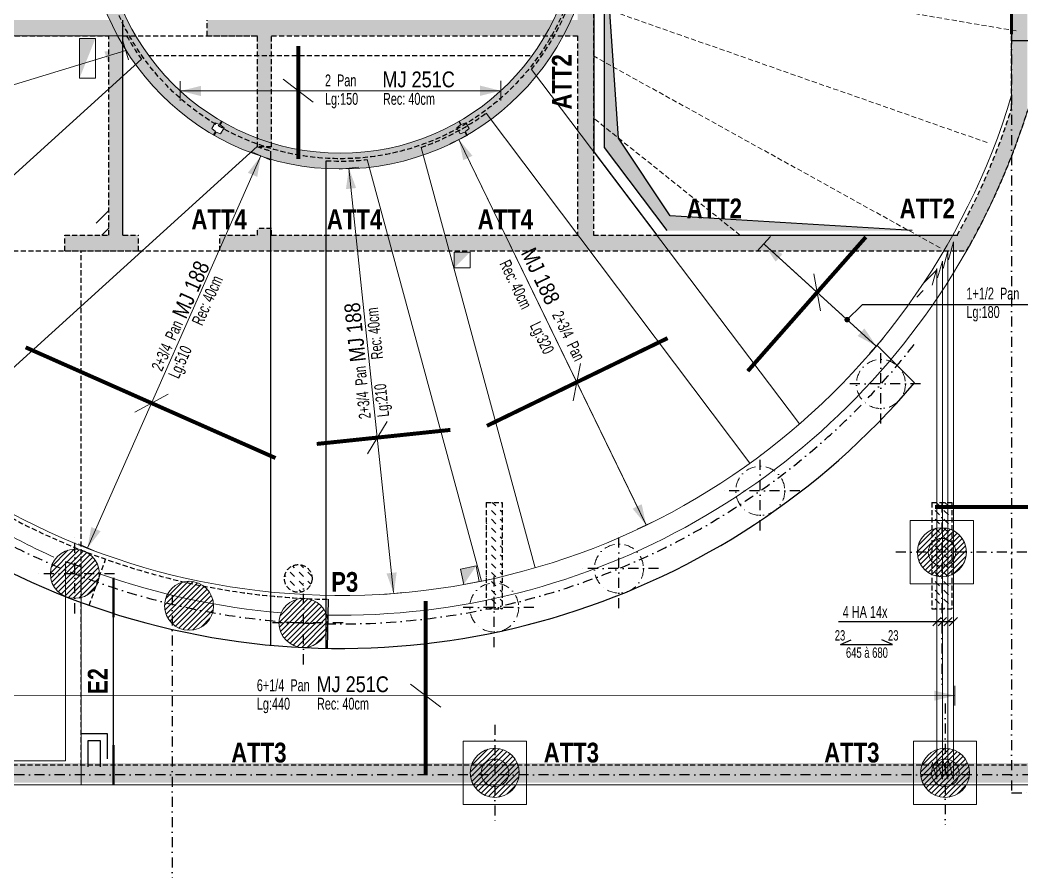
# Model space of a CAD drawing. Header units: millimetres. Extents: x 11968 to 17218, y -49066 to -44866.
# Drawn here: x 12929 to 14196, y -48194 to -47116 of the extents above; entities that cross this region are included whole.
import ezdxf
from ezdxf.enums import TextEntityAlignment as Align

# ---------------------------------------------------------------- set-up
doc = ezdxf.new("R2010")
doc.units = ezdxf.units.MM
doc.linetypes.add('CACHEX2', pattern=[19.049999999999997, 12.7, -6.35])
doc.linetypes.add('TIRETPTX2', pattern=[50.8, 25.4, -12.7, 0, -12.7])
for name, color, linetype in [('01_ARMA_INF', 50, 'Continuous'), ('01_linteaux', 2, 'Continuous'), ('01_murs_sup', 2, 'CACHEX2'), ('01_poch_murs', 253, 'Continuous'), ('01_texte', 230, 'Continuous')]:
    doc.layers.add(name, color=color, linetype=linetype)
for name, color, linetype, lineweight in [('01_murs_coup', 5, 'Continuous', 60), ('01_PIEUX', 5, 'Continuous', 60), ('01_poutres', 2, 'Continuous', 18), ('01_résv', 32, 'Continuous', 9)]:
    doc.layers.add(name, color=color, linetype=linetype, lineweight=lineweight)
doc.styles.add('impact', font='impact.ttf')
doc.styles.add('PATIO', font='ARIALN.TTF')
doc.styles.add('Titre', font='ariblk.ttf')
pattern_1 = [(135, (12823.49627994029, -36482.91934274104), (-11.22532015133644, 8.881784197001252e-16), [7.9375, -7.9375])]

msp = doc.modelspace()

# ---------------------------------------------------------------- hatches: boundary and pattern name
at = {"layer": '01_murs_sup', "ltscale": 0.5}
h = msp.add_hatch(dxfattribs=at)
h.set_pattern_fill('DASH', color=256, scale=2.5, angle=135)
h.set_pattern_definition(pattern_1)
edge = h.paths.add_edge_path()
edge.add_line((13334.20475336121, -46664.53463585522), (13334.20475336121, -46684.53463585522))
edge.add_arc((13334.20475336121, -46984.53463585522), 300, 0, 90, ccw=False)
edge.add_line((13634.20475336121, -46984.53463585522), (13654.2023355004, -46984.53463585522))
edge.add_line((13654.2023355004, -46984.53463585522), (13654.2023355004, -46983.29068044215))
edge.add_arc((13334.20475336121, -46984.53463585522), 319.9999999999985, 0.2227299205667671, 90)
h.paths.add_polyline_path([(13334.20475336121, -46664.53463585519), (13034.20487590165, -46664.53463585519), (13034.20487590165, -46597.84305237795), (13014.20487590165, -46597.84305237795), (13014.20487590165, -46664.53463585519), (12887.37441237475, -46664.53463585519), (12887.37441237475, -46684.53463585519), (13334.20475336121, -46684.53463585519)])
h.paths.add_polyline_path([(12754.17441230732, -46664.53463585519), (12473.05034773543, -46664.53463585519), (12376.9930905062, -46984.53463585522), (12393.69840378271, -46984.53463585522), (12483.7520824351, -46684.53463585519), (12754.17441230732, -46684.53463585519)])
h.paths.add_polyline_path([(13334.20475336121, -47116.1737771608), (13165.78011972977, -47116.1737771608), (13165.78011972977, -47136.1737771608), (13229.17441230732, -47136.1737771608), (13229.17441230732, -47276.57377346772), (13247.17441230732, -47276.57377346772), (13247.17441230732, -47136.1737771608), (13334.20475336121, -47136.1737771608)])
edge = h.paths.add_edge_path()
edge.add_line((13654.2023355004, -46984.53463585522), (13634.2023355004, -46984.53463585522))
edge.add_line((13634.2023355004, -46984.53463585522), (13634.2023355004, -47116.1737771608))
edge.add_line((13634.2023355004, -47116.1737771608), (13334.20475336121, -47116.1737771608))
edge.add_line((13334.20475336121, -47116.1737771608), (13334.20475336121, -47136.1737771608))
edge.add_line((13334.20475336121, -47136.1737771608), (13634.2023355004, -47136.1737771608))
edge.add_line((13634.2023355004, -47136.1737771608), (13634.2023355004, -47388.17377232661))
edge.add_line((13634.2023355004, -47388.17377232661), (13334.20475336121, -47388.17377232661))
edge.add_line((13334.20475336121, -47388.17377232661), (13334.20475336121, -47408.17377232661))
edge.add_line((13334.20475336121, -47408.17377232661), (14126.113193749, -47408.17377232661))
edge.add_arc((13334.20475336123, -46957.83831731274), 910.9999999999645, 330.3743608295093, 342.5367564651805)
edge.add_line((14203.21645696562, -47231.22386740369), (14203.21645696562, -46984.53463585522))
edge.add_line((14203.21645696562, -46984.53463585522), (14183.21645696562, -46984.53463585522))
edge.add_line((14183.21645696562, -46984.53463585522), (14183.21645696562, -47228.13468640176))
edge.add_arc((13334.2047533611, -46957.83831731268), 891.0000000001079, 331.11976773623934, 342.34029917019205, ccw=False)
edge.add_line((14114.39216428116, -47388.17377232661), (13654.2023355004, -47388.17377232661))
edge.add_line((13654.2023355004, -47388.17377232661), (13654.2023355004, -46984.53463585522))
h.paths.add_polyline_path([(13334.20475336121, -47388.17377232661), (13247.17441230732, -47388.17377232661), (13247.17441230732, -47379.77377360259), (13229.17441230732, -47379.77377360259), (13229.17441230732, -47388.17377232661), (13181.85427569973, -47388.17377232661), (13181.85427569973, -47408.17377232661), (13334.20475336121, -47408.17377232661)])
h.paths.add_polyline_path([(12250.16481005783, -47408.27544287835), (12882.34598431377, -47408.17377232661), (12882.34598431377, -47388.1737723266), (12272.53444015829, -47388.17377232661), (12348.17952877518, -47136.1737771608), (13041.17441242059, -47136.1737771608), (13041.17441242059, -47388.17377232661), (12985.54598444863, -47388.17377232661), (12985.54598444863, -47408.17377232661), (13078.65427556486, -47408.17377232661), (13078.65427556486, -47388.17377232661), (13059.17441242059, -47388.17377232661), (13059.17441242059, -47116.1737771608), (12354.183107352, -47116.1737771608), (12393.69840378271, -46984.53463585522), (12376.9930905062, -46984.53463585522)])
h = msp.add_hatch(dxfattribs=at)
h.set_pattern_fill('DASH', color=256, scale=2.5, angle=135)
h.set_pattern_definition(pattern_1)
h.paths.add_polyline_path([(13538.69670579952, -47726.29128235606), (13518.69670579952, -47726.29128235606), (13518.69670579952, -47860.83708097167), (13538.69670579952, -47860.83708097167)])
h.paths.add_polyline_path([(14107.21899867873, -47726.29128235606), (14082.21899867873, -47726.29128235606), (14082.21899867873, -47860.83708097167), (14107.21899867873, -47860.83708097167)])
h = msp.add_hatch(dxfattribs=at)
h.set_pattern_fill('DASH', color=256, scale=2.5, angle=135)
h.set_pattern_definition([(135, (-9477.412045987341, -36504.9155691683), (-11.22532015133644, 8.881784197001252e-16), [7.9375, -7.9375])])
h.paths.add_polyline_path([(13291.02935195341, -47808.09918019835, 0.6101115208061579), (13263.3542756323, -47822.33708109206, 0.576332586662007), (13289.55794420525, -47837.51918086028)])
h.paths.add_polyline_path([(13291.02935195341, -47808.09918019835), (13289.55794420525, -47837.51918086028, 0.2687677822071408), (13298.3542756323, -47822.33708109206, 0.2421499841195044)])
h = msp.add_hatch(dxfattribs=at)
h.set_pattern_fill('DASH', color=256, scale=2.5, angle=135)
h.set_pattern_definition([(135, (12823.49627994029, -36480.41934274104), (-11.22532015133644, 8.881784197001252e-16), [7.9375, -7.9375])])
h.paths.add_polyline_path([(13334.20475336121, -48055.65946686331), (12681.26749457409, -48055.65946686332), (12681.26749457409, -48080.65946686332), (13334.20475336121, -48080.65946686332)])
h.paths.add_polyline_path([(14384.29564621461, -48055.6594668633), (13334.20475336121, -48055.65946686331), (13334.20475336121, -48080.65946686332), (14384.29564621461, -48080.65946686332)])
at = {"layer": '01_poch_murs', "ltscale": 0.5}
h = msp.add_hatch(dxfattribs=at)
h.set_pattern_fill('DOTS', color=256, scale=2)
h.set_pattern_definition([(0, (-1282.298103983561, -29823.22336142443), (1.5875, 3.175), [0, -3.175])])
edge = h.paths.add_edge_path()
edge.add_line((13617.48018141381, -47133.38030042632), (13599.77546716053, -47124.07744639063))
edge.add_arc((13334.20475336121, -46984.53463585522), 300.0000000000003, 276.5946333355052, 332.2805421464702, ccw=False)
edge.add_line((13368.65798479216, -47282.54969393781), (13352.69409570264, -47304.0000396469))
edge.add_arc((13334.20475336121, -46984.53463585522), 319.9999999999986, 273.312348763329, 332.2805421464704)
edge = h.paths.add_edge_path()
edge.add_line((13645.15394499454, -47060.1031492889), (13645.15394499454, -46984.53463585522))
edge.add_line((13645.15394499454, -46984.53463585522), (13634.20475336121, -46984.53463585522))
edge.add_arc((13334.20475336121, -46984.53463585522), 300, -27.677448900933086, 6.821210263296962e-13, ccw=False)
edge.add_line((13599.87770779589, -47123.88269390391), (13617.32366655975, -47133.29806047479))
edge.add_arc((13343.83549993569, -46987.42369074868), 309.9598506684039, 331.9252273199261, 346.4390136200825)
edge = h.paths.add_edge_path()
edge.add_line((13654.20475336121, -46984.53463585522), (13645.15394499454, -46984.53463585522))
edge.add_line((13645.15394499454, -46984.53463585522), (13645.15394499454, -47060.1031492889))
edge.add_arc((13334.20475336121, -46984.53463585521), 319.9999999999998, 346.3404843669841, 359.9999999999991)
edge = h.paths.add_edge_path()
edge.add_line((13645.15394499454, -46908.96612242154), (13645.15394499454, -46984.53463585522))
edge.add_line((13645.15394499454, -46984.53463585522), (13654.20475336121, -46984.53463585522))
edge.add_arc((13334.2047533612, -46984.53463585522), 320.0000000000036, 9.770663981455814e-13, 13.65951563301578)
edge = h.paths.add_edge_path()
edge.add_arc((13334.20475336121, -46984.53463585521), 300.000000000009, 270, 276.59463333550497, ccw=False)
edge.add_line((13334.20475336121, -47284.53463585522), (13334.20475336121, -47304.53463585522))
edge.add_arc((13334.20475336121, -46984.53463585525), 319.9999999999745, 269.9999999999987, 273.3123487633279)
edge.add_line((13352.69409570264, -47304.0000396469), (13368.65798479216, -47282.5496939378))
edge = h.paths.add_edge_path()
edge.add_line((13182.2627660631, -46720.36339405183), (13184.63797439661, -46724.47737556403))
edge.add_arc((13334.20475336121, -46984.53463585522), 300.0000000000018, 90.00000000000102, 119.90450698992771, ccw=False)
edge.add_line((13334.20475336121, -46684.53463585522), (13334.20475336121, -46664.53463585522))
edge.add_arc((13334.20475336121, -46984.53463585523), 320.0000000000146, 90.0000000000016, 119.9104753080759)
edge.add_line((13174.63796137575, -46707.15684493555), (13177.01296137573, -46711.27046560348))
edge.add_line((13177.01296137573, -46711.27046560348), (13182.70911379844, -46709.13649100726))
edge.add_line((13182.70911379843, -46709.13649100726), (13186.95891848581, -46716.49736864804))
edge.add_line((13186.95891848581, -46716.49736864805), (13182.2627660631, -46720.36339405184))
edge = h.paths.add_edge_path()
edge.add_line((13487.04514031865, -46720.86339405183), (13484.66181440205, -46724.99143563039))
edge.add_arc((13334.20475336121, -46984.53463585522), 300, 0, 59.899152323313615, ccw=False)
edge.add_line((13634.20475336121, -46984.53463585522), (13645.15394499454, -46984.53463585522))
edge.add_line((13645.15394499454, -46984.53463585522), (13645.15394499454, -46908.96612242154))
edge.add_arc((13334.2047533612, -46984.53463585522), 320.0000000000056, 13.65951563301467, 59.90545530901623)
edge.add_line((13494.66182892412, -46707.67090240175), (13492.29494500603, -46711.77046560348))
edge.add_line((13492.29494500603, -46711.77046560346), (13496.99109742875, -46715.63649100726))
edge.add_line((13496.99109742875, -46715.63649100726), (13492.74129274137, -46722.99736864804))
edge.add_line((13492.74129274137, -46722.99736864805), (13487.04514031865, -46720.86339405183))
edge = h.paths.add_edge_path()
edge.add_line((13483.79583572655, -46724.49135469463), (13486.17911491488, -46720.36339405183))
edge.add_line((13486.17911491488, -46720.36339405183), (13481.48296249217, -46716.49736864805))
edge.add_line((13481.48296249217, -46716.49736864805), (13485.73276717954, -46709.13649100727))
edge.add_line((13485.73276717954, -46709.13649100727), (13491.42891960225, -46711.27046560348))
edge.add_line((13491.42891960225, -46711.27046560348), (13493.79584732809, -46707.17082652448))
edge.add_arc((13334.2047533612, -46984.53463585522), 320.0000000000056, 60.08450469353757, 89.99999999999868)
edge.add_line((13334.20475336121, -46664.53463585522), (13334.20475336121, -46684.53463585522))
edge.add_arc((13334.20475336121, -46984.53463585522), 300, 60.09013834427719, 90, ccw=False)
edge = h.paths.add_edge_path()
edge.add_line((13181.39674065932, -47248.20587765846), (13183.77194899276, -47244.09189614638))
edge.add_arc((13334.20475336121, -46984.53463585522), 299.9999999999964, 207.6774489009329, 239.9045069899285, ccw=False)
edge.add_line((13068.53179892652, -47123.88269390391), (13046.13858263292, -47123.88269390391))
edge.add_arc((13334.20475336121, -46984.53463585522), 319.9999999999995, 205.8147386665101, 239.9104753080765)
edge.add_line((13173.7719359719, -47261.41242677484), (13176.14693597194, -47257.29880610681))
edge.add_line((13176.14693597194, -47257.29880610682), (13171.45078354923, -47253.43278070302))
edge.add_line((13171.45078354923, -47253.43278070302), (13175.70058823661, -47246.07190306224))
edge.add_line((13175.70058823661, -47246.07190306224), (13181.39674065932, -47248.20587765846))
edge = h.paths.add_edge_path()
edge.add_line((13184.63797439654, -47244.59189614636), (13182.2627660631, -47248.70587765845))
edge.add_line((13182.2627660631, -47248.70587765845), (13186.95891848581, -47252.57190306223))
edge.add_line((13186.95891848581, -47252.57190306223), (13182.70911379843, -47259.93278070301))
edge.add_line((13182.70911379843, -47259.93278070302), (13177.01296137572, -47257.79880610681))
edge.add_line((13177.01296137572, -47257.7988061068), (13174.63796137569, -47261.91242677483))
edge.add_arc((13334.20475336121, -46984.53463585522), 319.9999999999995, 240.0895246919099, 269.9999999999996)
edge.add_line((13334.20475336121, -47304.53463585522), (13334.20475336121, -47284.53463585522))
edge.add_arc((13334.20475336121, -46984.53463585522), 299.9999999999964, 240.09549301005768, 270, ccw=False)
edge = h.paths.add_edge_path()
edge.add_line((13029.45343343253, -46984.02671628314), (13034.20517002816, -46984.03463585513))
edge.add_arc((13334.20475336121, -46984.53463585522), 300, 120.0954930100568, 179.9045069899198, ccw=False)
edge.add_line((13183.77194899283, -46724.97737556403), (13181.39674065932, -46720.86339405183))
edge.add_line((13181.39674065932, -46720.86339405183), (13175.70058823661, -46722.99736864805))
edge.add_line((13175.70058823661, -46722.99736864805), (13171.45078354923, -46715.63649100726))
edge.add_line((13171.45078354923, -46715.63649100726), (13176.14693597194, -46711.77046560348))
edge.add_line((13176.14693597194, -46711.77046560348), (13173.77193597197, -46707.65684493555))
edge.add_arc((13334.20475336123, -46984.53463585523), 320.0000000000282, 120.0895246919103, 164.9668322005927)
edge.add_line((13025.15648539579, -46901.53362340611), (13025.15648539579, -46978.03463585515))
edge.add_line((13025.15648539579, -46978.03463585515), (13028.45475336119, -46978.03463585515))
edge.add_line((13028.45475336119, -46978.03463585515), (13029.45343343253, -46984.02671628314))
edge = h.paths.add_edge_path()
edge.add_line((13028.4547533612, -46991.03463585516), (13025.15648539579, -46991.03463585517))
edge.add_line((13025.15648539579, -46991.03463585516), (13025.15648539579, -47067.53564830432))
edge.add_arc((13334.20475336139, -46984.53463585515), 320.0000000002, 195.0331677994085, 205.8147386665079)
edge.add_line((13046.13858263292, -47123.88269390391), (13068.53179892652, -47123.88269390391))
edge.add_arc((13334.20475336117, -46984.53463585523), 299.9999999999652, 180.0954930100476, 207.6774489009338, ccw=False)
edge.add_line((13034.20517002816, -46985.03463585515), (13029.45343343253, -46985.04255542714))
edge.add_line((13029.45343343253, -46985.04255542714), (13028.4547533612, -46991.03463585516))
h = msp.add_hatch(color=256, dxfattribs=at)
h.dxf.hatch_style = 1
h.paths.add_polyline_path([(13670.39988969599, -47041.72530254566), (13667.68306678861, -47041.26313966302), (13667.68306678861, -47101.37269507426), (13674.74017991997, -47103.84523787166)])
h.paths.add_polyline_path([(13667.68306678861, -47002.84106794612), (13667.68306678861, -47041.26313966302), (13670.39988969599, -47041.72530254566)])
h.paths.add_polyline_path([(13676.14018740668, -47123.88269390391), (13667.68306678861, -47123.88269390391), (13667.68306678861, -47159.75915682191), (13679.06470831674, -47165.73958374707)])
h.paths.add_polyline_path([(13674.74017991997, -47103.84523787166), (13667.68306678861, -47101.37269507426), (13667.68306678861, -47123.88269390391), (13676.14018740668, -47123.88269390391)])
h.paths.add_polyline_path([(13679.76688401262, -47175.78939759936), (13667.68306678861, -47169.10149004462), (13667.68306678861, -47250.90912435408), (13686.03996372884, -47265.5721739017)])
h.paths.add_polyline_path([(13679.06470831674, -47165.73958374707), (13667.68306678861, -47159.75915682191), (13667.68306678861, -47169.10149004462), (13679.76688401262, -47175.78939759936)])
h.paths.add_polyline_path([(13667.68306678861, -47250.90912435408), (13667.68306678861, -47259.67878904824), (13703.77895380419, -47292.32689464523), (13686.03996372884, -47265.5721739017)])
h.paths.add_polyline_path([(13667.68306678861, -47259.67878904824), (13667.68306678861, -47277.28719212582), (13747.22995577557, -47382.44669143909), (13803.41579163773, -47382.44669143909), (13785.0527936879, -47365.83767734603), (13751.14668844956, -47363.7689839246), (13703.77895380419, -47292.32689464523)])
h.paths.add_polyline_path([(13813.75633210432, -47367.58894959262), (13785.0527936879, -47365.83767734603), (13803.41579163773, -47382.44669143909), (13832.35696732378, -47382.44669143909)])
h.paths.add_polyline_path([(13813.75633210432, -47367.58894959262), (13832.35696732378, -47382.44669143909), (14053.15855342925, -47382.44669143909), (14052.64837965588, -47382.16433074381)])
h = msp.add_hatch(dxfattribs=at)
h.set_pattern_fill('ANSI34', color=2, scale=5)
h.set_pattern_definition([(45, (-4665.359964708878, -25191.07504808572), (-67.35192090801866, 67.35192090801866), []), (45, (-4642.909314708879, -25191.07504808572), (-67.35192090801866, 67.35192090801866), []), (45, (-4620.458664708876, -25191.07504808572), (-67.35192090801866, 67.35192090801866), []), (45, (-4598.007964708879, -25191.07504808572), (-67.35192090801866, 67.35192090801866), [])])
h.paths.add_polyline_path([(13041.17441242059, -47320.09815677024), (13025.15648539579, -47320.09815677024), (13025.15648539579, -47388.17377232661), (13041.17441242059, -47388.17377232661)])
h.paths.add_polyline_path([(12496.97533869725, -47262.67910726945), (12495.05758605067, -47262.67910726945, -0.2171493847557012), (12484.39290441656, -47286.07728726188, 0.02442614701796812), (12520.45740692273, -47367.39448704325, -0.3072254655731528), (12551.38612627676, -47383.3685713366, -0.03719719146317744)])
h.paths.add_polyline_path([(12465.34482352898, -47231.70584428871, 0.008964859506460886), (12475.72173502097, -47262.67910726945), (12495.05758605067, -47262.67910726945, 0.4020996965895403)], flags=17)
h.paths.add_polyline_path([(12461.23427060662, -47136.1737771608), (12460.07591154296, -47136.1737771608, -0.2355691136333028), (12445.9067227983, -47159.94623130441, 0.02041071995985163), (12465.34482352898, -47231.70584428871, -0.3072254655731734), (12493.31416109039, -47252.42957962448, -0.03387741858303798)])
h.paths.add_polyline_path([(13000.02334838421, -47355.34261794772), (13036.193198316, -47355.34261794772), (13036.193198316, -47324.11478711553), (13000.02334838421, -47324.11478711553)], flags=9)
h.paths.add_polyline_path([(12456.26570122516, -47273.74197296856), (12502.10503638566, -47257.68296632421), (12491.78018104995, -47228.21137354775), (12445.94084588946, -47244.27038019212)], flags=9)
h = msp.add_hatch(dxfattribs=at)
h.set_pattern_fill('ANSI31', color=256, scale=2)
h.set_pattern_definition([(45, (-9477.412045987341, -36504.9155691683), (-4.490128060534576, 4.490128060534577), [])])
h.paths.add_polyline_path([(14088.21450084191, -47432.54907209302), (14088.21450084191, -47423.09663341689, -0.01290059025900647), (14063.21450084191, -47461.36665621542), (14063.21450084191, -47470.11342707125, 0.01266279094828498)])
h = msp.add_hatch(dxfattribs=at)
h.set_pattern_fill('ANSI31', color=256, scale=1.5)
h.set_pattern_definition([(45, (-4113.773333561714, -39085.85836605733), (-3.367596045400932, 3.367596045400933), [])])
h.paths.add_polyline_path([(14094.91899867874, -47758.12604114874, 0.4142135623730951), (14063.91899867874, -47789.12604114874), (14094.91899867874, -47789.12604114874)])
h.paths.add_polyline_path([(14094.91899867874, -47789.12604114874), (14063.91899867874, -47789.12604114874, 0.4142135623730951), (14094.91899867874, -47820.12604114874)])
h.paths.add_polyline_path([(14094.91899867874, -47758.12604114874), (14094.91899867874, -47789.12604114874), (14125.91899867874, -47789.12604114874, 0.4142135623730951)])
h.paths.add_polyline_path([(14125.91899867874, -47789.12604114874), (14094.91899867874, -47789.12604114874), (14094.91899867874, -47820.12604114874, 0.4142135623730951)])
h = msp.add_hatch(dxfattribs=at)
h.set_pattern_fill('ANSI31', color=256, scale=1.5)
h.set_pattern_definition([(45, (-5210.391447037917, -39113.20478512274), (-3.367596045400932, 3.367596045400933), [])])
h.paths.add_polyline_path([(12998.30088520253, -47785.47246021415, 0.4142135623730951), (12967.30088520253, -47816.47246021415), (12998.30088520253, -47816.47246021415)])
h.paths.add_polyline_path([(12998.30088520253, -47816.47246021415), (12967.30088520253, -47816.47246021415, 0.4142135623730951), (12998.30088520253, -47847.47246021415)])
h.paths.add_polyline_path([(12998.30088520253, -47785.47246021415), (12998.30088520253, -47816.47246021415), (13029.30088520253, -47816.47246021415, 0.4142135623730951)])
h.paths.add_polyline_path([(13029.30088520253, -47816.47246021415), (12998.30088520253, -47816.47246021415), (12998.30088520253, -47847.47246021415, 0.4142135623730951)])
h = msp.add_hatch(dxfattribs=at)
h.set_pattern_fill('ANSI31', color=256, scale=1.5)
h.set_pattern_definition([(45, (-5065.997912632742, -39153.64789407689), (-3.367596045400932, 3.367596045400933), [])])
h.paths.add_polyline_path([(13142.69441960771, -47825.9155691683, 0.4142135623730951), (13111.69441960771, -47856.9155691683), (13142.69441960771, -47856.9155691683)])
h.paths.add_polyline_path([(13142.69441960771, -47856.9155691683), (13111.69441960771, -47856.9155691683, 0.4142135623730951), (13142.69441960771, -47887.9155691683)])
h.paths.add_polyline_path([(13142.69441960771, -47825.9155691683), (13142.69441960771, -47856.9155691683), (13173.69441960771, -47856.9155691683, 0.4142135623730951)])
h.paths.add_polyline_path([(13173.69441960771, -47856.9155691683), (13142.69441960771, -47856.9155691683), (13142.69441960771, -47887.9155691683, 0.4142135623730951)])
h = msp.add_hatch(dxfattribs=at)
h.set_pattern_fill('ANSI31', color=256, scale=1.5)
h.set_pattern_definition([(45, (-4921.191731662198, -39175.38697684664), (-3.367596045400932, 3.367596045400933), [])])
h.paths.add_polyline_path([(13287.50060057825, -47847.65465193805, 0.4142135623730951), (13256.50060057825, -47878.65465193805), (13287.50060057825, -47878.65465193805)])
h.paths.add_polyline_path([(13287.50060057825, -47878.65465193805), (13256.50060057825, -47878.65465193805, 0.4142135623730951), (13287.50060057825, -47909.65465193805)])
h.paths.add_polyline_path([(13287.50060057825, -47847.65465193805), (13287.50060057825, -47878.65465193805), (13318.50060057825, -47878.65465193805, 0.4142135623730951)])
h.paths.add_polyline_path([(13318.50060057825, -47878.65465193805), (13287.50060057825, -47878.65465193805), (13287.50060057825, -47909.65465193805, 0.4142135623730951)])
h = msp.add_hatch(dxfattribs=at)
h.set_pattern_fill('ANSI31', color=256, scale=1.5)
h.set_pattern_definition([(45, (-4679.295314478819, -39364.89251362964), (-3.367596045400932, 3.367596045400933), [])])
h.paths.add_polyline_path([(13529.39701776163, -48037.16018872106, 0.4142135623730951), (13498.39701776163, -48068.16018872106), (13529.39701776163, -48068.16018872106)])
h.paths.add_polyline_path([(13529.39701776163, -48068.16018872106), (13498.39701776163, -48068.16018872106, 0.4142135623730951), (13529.39701776163, -48099.16018872106)])
h.paths.add_polyline_path([(13529.39701776163, -48037.16018872106), (13529.39701776163, -48068.16018872106), (13560.39701776163, -48068.16018872106, 0.4142135623730951)])
h.paths.add_polyline_path([(13560.39701776163, -48068.16018872106), (13529.39701776163, -48068.16018872106), (13529.39701776163, -48099.16018872106, 0.4142135623730951)])
h = msp.add_hatch(dxfattribs=at)
h.set_pattern_fill('ANSI31', color=256, scale=1.5)
h.set_pattern_definition([(45, (-4109.773020986542, -39364.89251362964), (-3.367596045400932, 3.367596045400933), [])])
h.paths.add_polyline_path([(14098.91931125391, -48037.16018872106, 0.4142135623730951), (14067.91931125391, -48068.16018872106), (14098.91931125391, -48068.16018872106)])
h.paths.add_polyline_path([(14098.91931125391, -48068.16018872106), (14067.91931125391, -48068.16018872106, 0.4142135623730951), (14098.91931125391, -48099.16018872106)])
h.paths.add_polyline_path([(14098.91931125391, -48037.16018872106), (14098.91931125391, -48068.16018872106), (14129.91931125391, -48068.16018872106, 0.4142135623730951)])
h.paths.add_polyline_path([(14129.91931125391, -48068.16018872106), (14098.91931125391, -48068.16018872106), (14098.91931125391, -48099.16018872106, 0.4142135623730951)])

# ---------------------------------------------------------------- linework, layer by layer
at = {"layer": '01_ARMA_INF', "linetype": 'Continuous', "lineweight": 0, "flags": 128}
for points, const_width in [([(13280.96456291164, -47291.77264513061), (13280.95098078542, -47149.17396563089)], 5), ([(13849.42403023539, -47560.13511961691), (13998.79801230634, -47390.57364631579)], 4.999999999999998), ([(13519.51925775017, -47629.3238699611), (13748.04486826516, -47518.43967816285)], 4.999999999999998), ([(13252.09190262199, -47670.05850501321), (12936.06206245549, -47530.08865839119)], 4.999999999999999), ([(13473.25767051785, -47634.49687675833), (13304.23687506395, -47652.24700760163)], 4.999999999999999), ([(14381.29564621461, -47732.10116832165), (14086.41931125391, -47732.13316919081)], 5), ([(13442.02006284933, -47850.84241463282), (13442.05459977924, -48070.15946686331)], 5)]:
    msp.add_lwpolyline(points, dxfattribs=dict(at, const_width=const_width))
at = {"layer": '01_linteaux', "ltscale": 0.5}
for p, q in [((13654.85729863239, -46984.53463585522), (13654.85729863239, -47283.0303514557)), ((13059.17441242059, -47388.17377232661), (13059.17441242059, -47116.17377716447)), ((13654.85729863239, -47283.0303514557), (13734.40418761935, -47388.18985076898)), ((13734.40418761935, -47388.18985076898), (14115.04712740466, -47388.18985076898))]:
    msp.add_line(p, q, dxfattribs=at)
at = {"layer": '01_linteaux', "linetype": 'TIRETPTX2', "ltscale": 0.5}
for p, q in [((14183.17593212071, -47134.173776611), (14183.17593212071, -48093.473776611)), ((14017.88869146923, -47626.43372044235), (14017.88869146923, -47526.43372044235)), ((14067.88869146923, -47576.43372044235), (13967.88869146923, -47576.43372044235)), ((13865.25789473714, -47761.54022193732), (13865.25789473714, -47661.54022193732)), ((13915.25789473714, -47711.54022193732), (13815.25789473714, -47711.54022193732)), ((14094.91899867874, -47726.16791260509), (14094.91899867874, -47956.98413476828)), ((13686.53102268301, -47859.85795221466), (13686.53102268301, -47759.85795221466)), ((12998.30088520253, -47866.47246021415), (12998.30088520253, -47766.47246021415)), ((14483.05458823933, -47789.12604114874), (14031.56087013508, -47789.12604114874)), ((13528.69670579952, -47909.09126761953), (13528.69670579952, -47809.09126761953)), ((13736.53102268301, -47809.85795221466), (13636.53102268301, -47809.85795221466)), ((13048.30088520253, -47816.47246021415), (12948.30088520253, -47816.47246021415)), ((13287.50060057825, -47930.95465193805), (13287.50060057825, -47828.65465193805)), ((13121.3008852026, -47843.61082926096), (13121.3008852026, -48265.2155691683)), ((13578.69670579952, -47859.09126761953), (13478.69670579952, -47859.09126761953)), ((13337.50060057825, -47878.65465193805), (13237.50060057825, -47878.65465193805)), ((14098.91931125391, -47980.41122890303), (14098.91931125391, -48133.81831726471)), ((13529.39701776163, -48007.50206017739), (13529.39701776163, -48131.31831726471)), ((14540.93625587308, -48070.65946688125), (11996.65082892053, -48070.65946688125)), ((14183.17593212071, -48093.473776611), (14208.17593212071, -48093.473776611))]:
    msp.add_line(p, q, dxfattribs=at)
at = {"layer": '01_linteaux', "linetype": 'Continuous', "ltscale": 0.5}
for p, q in [((14183.21450084191, -47142.17377688424), (14211.71899929182, -47142.17377688424)), ((14012.83340957962, -47527.45147284829), (14060.24875083421, -47575.14627427864)), ((13317.95408424791, -47910.69975306997), (13319.0113156068, -47848.70876774263)), ((13006.30114770572, -48018.31011405534), (13039.20487590165, -48018.31011405534)), ((13015.30114770572, -48027.31011405534), (13030.20487590165, -48027.31011405534)), ((13015.30114770572, -48060.45946688125), (13015.30114770572, -48027.31011405534)), ((13030.20487590165, -48027.31011405534), (13030.20487590165, -48060.45946686332)), ((13039.20487590165, -48018.31011405534), (13039.20487590165, -48050.45946688125))]:
    msp.add_line(p, q, dxfattribs=at)
at = {"layer": '01_linteaux', "linetype": 'CACHEX2', "ltscale": 0.5}
msp.add_line((13016.53755850094, -47856.33514719561), (13037.20425953068, -47797.88099876672), dxfattribs=at)
at = {"layer": '01_linteaux', "ltscale": 0.5}
for points in [[(13246.23687506395, -47906.76963853037), (13246.23687506395, -47281.79151531788)], [(13316.23687506395, -47910.66891891486), (13316.23687506395, -47294.01348060796)]]:
    msp.add_lwpolyline(points, dxfattribs=at)
at = {"layer": '01_linteaux', "linetype": 'TIRETPTX2', "ltscale": 0.5}
msp.add_arc((13334.20475336121, -46957.83831731272), 922.0000000000022, 186.4389118412286, 321.9287470649596, dxfattribs=at)
at = {"layer": '01_linteaux', "linetype": 'CACHEX2', "ltscale": 0.5}
msp.add_arc((13334.20475336121, -46957.83831731272), 890.9999999999993, 190.7402776953436, 269.0229382124747, dxfattribs=at)
at = {"layer": '01_linteaux', "linetype": 'Continuous', "ltscale": 0.5}
msp.add_arc((13334.20475336121, -46957.83831731272), 952.9999999999993, 190.4301999000998, 319.6276502968803, dxfattribs=at)
at = {"layer": '01_murs_coup', "ltscale": 0.5}
msp.add_line((14183.17296207899, -46525.17377732122), (14183.172962079, -47134.17377671317), dxfattribs=at)
at = {"layer": '01_murs_coup', "linetype": 'Continuous', "lineweight": 5, "ltscale": 0.5}
for p, q in [((14183.21645801326, -46525.17377732122), (14183.21645801326, -47228.13468311109)), ((13183.77174065932, -47244.09225699048), (13181.39674065932, -47248.20587765846)), ((13175.70058823661, -47246.07190306223), (13171.45078354923, -47253.43278070302)), ((13171.45078354923, -47253.43278070302), (13176.14693597193, -47257.2988061068)), ((13181.39674065931, -47248.20587765845), (13175.70058823661, -47246.07190306223)), ((13184.6377660631, -47244.59225699048), (13182.2627660631, -47248.70587765845)), ((13182.2627660631, -47248.70587765845), (13186.95891848581, -47252.57190306224)), ((13186.95891848581, -47252.57190306224), (13182.70911379843, -47259.93278070302)), ((13176.14693597194, -47257.29880610682), (13173.77174065932, -47261.41276506617)), ((13177.01296137572, -47257.7988061068), (13174.6377660631, -47261.91276506617)), ((13182.70911379843, -47259.93278070302), (13177.01296137572, -47257.7988061068)), ((12986.3008852026, -48053.15947113097), (12986.3008852026, -47801.43249075487)), ((13006.3008852026, -48083.15947113097), (13006.3008852026, -47807.77952307145)), ((12056.90484365624, -48053.15947113097), (12986.3008852026, -48053.15947113097)), ((12047.899475791, -48083.15947113097), (13006.3008852026, -48083.15947113097))]:
    msp.add_line(p, q, dxfattribs=at)
for points in [[(13484.67014031866, -47244.09225699048), (13487.04514031866, -47248.20587765845), (13492.74129274137, -47246.07190306223), (13496.99109742875, -47253.43278070302), (13492.29494500604, -47257.2988061068), (13494.67014031866, -47261.41276506617)], [(13483.80411491487, -47244.59225699048), (13486.17911491487, -47248.70587765845), (13481.48296249217, -47252.57190306224), (13485.73276717954, -47259.93278070302), (13491.42891960225, -47257.7988061068), (13493.80411491487, -47261.91276506617)]]:
    msp.add_lwpolyline(points, dxfattribs=at)
for centre, radius in [((13334.20475336121, -46984.53463585522), 320), ((13334.20475336121, -46984.53463585522), 300), ((14095.21868671662, -47789.12604114874), 17.5), ((13529.69670579952, -48068.16018872106), 17.5), ((14099.2189992918, -48068.16018872106), 17.5)]:
    msp.add_circle(centre, radius, dxfattribs=at)
for centre, radius, start, end in [((13317.72119183716, -46983.34305218502), 865.4952651284673, 90, 90), ((13334.20475336121, -46957.83831731272), 885.9999999999993, 190.7666960635626, 343.3859497625263), ((13334.20475336121, -46957.83831731272), 910.9999999999993, 330.1635020870556, 343.6080541002613), ((13334.20475336121, -46957.83831731272), 910.9999999999993, 268.908414257779, 330.1635020870556), ((13315.74184621339, -47032.06516581892), 837.2231141375867, 240.0536471980935, 245.7327219692335), ((13334.20475336121, -46957.83831731272), 910.9999999999993, 250.4461941004436, 265.2844348553588)]:
    msp.add_arc(centre, radius, start, end, dxfattribs=at)
at = {"layer": '01_murs_sup', "ltscale": 0.5}
for p, q in [((13654.2023355004, -46983.29068044221), (13654.2023355004, -47388.17377232661)), ((14183.21645696562, -47228.13468640175), (14183.21645696562, -46983.34305218502)), ((13165.78011972977, -47136.1737771608), (13165.78011972977, -47116.1737771608)), ((12331.70871015547, -47136.1737771608), (13041.17441242059, -47136.1737771608)), ((13041.17441242059, -47388.17377232661), (13041.17441242059, -47136.17377715714)), ((13059.17441242059, -47136.17377716079), (13229.17441230732, -47136.1737771608)), ((13165.78011972977, -47136.1737771608), (13229.17441230732, -47136.1737771608)), ((13229.17441230732, -47276.57377346772), (13229.17441230732, -47136.1737771608)), ((13247.17441230732, -47136.1737771608), (13634.2023355004, -47136.1737771608)), ((13247.17441230732, -47276.57377346772), (13247.17441230732, -47136.1737771608)), ((13634.2023355004, -47136.1737771608), (13634.2023355004, -47388.17377232661)), ((13091.72049869953, -47161.1737771608), (13576.68900802288, -47161.1737771608)), ((13247.17441230732, -47276.57377346772), (13229.17441230732, -47276.57377346772)), ((13229.17441230732, -47388.17377232661), (13229.17441230732, -47379.77377360259)), ((13247.17441230732, -47379.77377360259), (13229.17441230732, -47379.77377360259)), ((13229.17441230732, -47388.17377232661), (13229.17441230732, -47379.77377360259)), ((13247.17441230732, -47388.17377232661), (13247.17441230732, -47379.77377360259)), ((13247.17441230732, -47388.17377232661), (13247.17441230732, -47379.77377360259)), ((12985.54598444863, -47388.17377232661), (13041.17441242059, -47388.17377232661)), ((12985.54598444863, -47388.17377232661), (13041.17441242059, -47388.17377232661)), ((12985.54598444863, -47408.17377232661), (12985.54598444863, -47388.17377232661)), ((13059.17441242059, -47388.17377232661), (13078.65427556486, -47388.17377232661)), ((13059.17441242059, -47388.17377232661), (13078.65427556486, -47388.17377232661)), ((13078.65427556486, -47408.17377232661), (13078.65427556486, -47388.17377232661)), ((13181.85427569973, -47388.17377232661), (13229.17441230732, -47388.17377232661)), ((13181.85427569973, -47388.17377232661), (13229.17441230732, -47388.17377232661)), ((13181.85427569973, -47408.17377232661), (13181.85427569973, -47388.17377232661)), ((13247.17441230732, -47388.17377232661), (13634.2023355004, -47388.17377232661)), ((13654.2023355004, -47388.17377232661), (14114.39216428116, -47388.17377232661)), ((12882.34598431377, -47408.17377232661), (13078.65427556486, -47408.17377232661)), ((12985.54598444863, -47408.17377232661), (13078.65427556486, -47408.17377232661)), ((13006.17441242059, -48058.15946686332), (13006.17441242059, -47408.17377232661)), ((13078.65427556486, -47408.17377232661), (14126.113193749, -47408.17377232661)), ((13518.69670579952, -47726.29128235606), (13518.69670579952, -47860.83708097167)), ((13518.69670579952, -47726.29128235606), (13518.69670579952, -47860.83708097167)), ((13518.69670579952, -47726.29128235606), (13538.69670579952, -47726.29128235606)), ((13538.69670579952, -47726.29128235606), (13538.69670579952, -47860.83708097167)), ((13538.69670579952, -47726.29128235606), (13538.69670579952, -47860.83708097167)), ((14082.41899867874, -47726.29128235606), (14082.41899867874, -47860.63708097168)), ((14082.41899867874, -47726.29128235606), (14082.41899867874, -47860.63708097168)), ((14082.41899867874, -47726.29128235606), (14107.41899867874, -47726.29128235606)), ((14107.41899867874, -47726.29128235606), (14107.41899867874, -47860.63708097168)), ((14107.41899867874, -47726.29128235606), (14107.41899867874, -47860.63708097168)), ((13518.69670579952, -47860.83708097167), (13538.69670579952, -47860.83708097167)), ((14082.41899867874, -47860.63708097168), (14107.41899867874, -47860.63708097168)), ((12681.26749457409, -48058.15946686332), (14384.29564621461, -48058.1594668633))]:
    msp.add_line(p, q, dxfattribs=at)
for centre, radius in [((13334.20475336121, -46984.53463585522), 307), ((13280.8542756323, -47822.33708109206), 17.50000000000012)]:
    msp.add_circle(centre, radius, dxfattribs=at)
for centre, radius, start, end in [((13334.20475336121, -46984.53463585522), 310, 321.2303943877554, 345.4056757671622), ((13334.20475336121, -46984.53463585522), 310, 209.2852885532945, 215.7564175690046), ((13334.2047533611, -46957.83831731266), 891.000000000111, 331.1197677364103, 342.3402991700668), ((13334.20475336124, -46957.83831731274), 910.9999999999651, 330.3743608292894, 342.5367564652563), ((13334.20475336121, -46984.53463585522), 310, 289.2325288241457, 306.4876979793439), ((13334.20475336121, -46984.53463585522), 310, 250.13417932545, 253.5148187847786), ((13334.20475336121, -46984.53463585522), 310, 266.6772229500313, 276.255192559004)]:
    msp.add_arc(centre, radius, start, end, dxfattribs=at)
at = {"layer": '01_PIEUX', "color": 2, "linetype": 'Continuous', "lineweight": 5, "ltscale": 0.5}
for p, q in [((14054.91899867874, -47749.12604114874), (14054.91899867874, -47829.12604114874)), ((14134.91899867874, -47749.12604114874), (14054.91899867874, -47749.12604114874)), ((14134.91899867874, -47749.12604114874), (14134.91899867874, -47829.12604114874)), ((14134.91899867874, -47829.12604114874), (14054.91899867874, -47829.12604114874)), ((13489.39701776163, -48028.16018872106), (13489.39701776163, -48108.16018872106)), ((13569.39701776163, -48028.16018872106), (13489.39701776163, -48028.16018872106)), ((13569.39701776163, -48028.16018872106), (13569.39701776163, -48108.16018872106)), ((14058.91931125391, -48028.16018872106), (14058.91931125391, -48108.16018872106)), ((14138.91931125391, -48028.16018872106), (14058.91931125391, -48028.16018872106)), ((14138.91931125391, -48028.16018872106), (14138.91931125391, -48108.16018872106)), ((13006.3008852026, -48083.15947113097), (14384.29564621461, -48083.15947113097)), ((13569.39701776163, -48108.16018872106), (13489.39701776163, -48108.16018872106)), ((14138.91931125391, -48108.16018872106), (14058.91931125391, -48108.16018872106))]:
    msp.add_line(p, q, dxfattribs=at)
at = {"layer": '01_PIEUX', "linetype": 'TIRETPTX2', "lineweight": 5, "ltscale": 0.5}
for centre in [(14017.88869146923, -47576.43372044235), (13865.25789473714, -47711.54022193732), (13686.53102268301, -47809.85795221466), (13528.69670579952, -47859.09126761953)]:
    msp.add_circle(centre, 31, dxfattribs=at)
at = {"layer": '01_PIEUX', "linetype": 'Continuous', "lineweight": 5, "ltscale": 0.5}
for centre in [(14094.91899867874, -47789.12604114874), (12998.30088520253, -47816.47246021415), (13142.69441960771, -47856.9155691683), (13287.50060057825, -47878.65465193805), (13529.39701776163, -48068.16018872106), (14098.91931125391, -48068.16018872106)]:
    msp.add_circle(centre, 31, dxfattribs=at)
at = {"layer": '01_poch_murs', "ltscale": 0.5}
for p, q in [((13667.68306678861, -47002.84106794612), (13667.68306678861, -47277.28719212582)), ((13686.03996372884, -47265.5721739017), (13667.68306678861, -47002.84106794612)), ((13751.14668844956, -47363.7689839246), (13686.03996372884, -47265.5721739017)), ((13667.68306678861, -47277.28719212582), (13747.22995577557, -47382.44669143909)), ((14057.27630148841, -47382.44669143909), (13751.14668844956, -47363.7689839246)), ((13006.3008852026, -47807.77952307145), (12986.3008852026, -47801.43249075487))]:
    msp.add_line(p, q, dxfattribs=at)
at = {"layer": '01_poch_murs', "linetype": 'CACHEX2', "lineweight": 5, "ltscale": 0.5}
for p, q in [((14188.88053588518, -47129.92483494201), (13654.2023355004, -47038.96991193172)), ((14152.39406223256, -47271.19690765269), (13654.2023355004, -47096.64956191342)), ((14092.7326635016, -47404.34937209195), (13654.2023355004, -47161.64044665456)), ((13839.52678784979, -47388.17377232661), (13654.2023355004, -47240.14103912373))]:
    msp.add_line(p, q, dxfattribs=at)
at = {"layer": '01_poutres', "ltscale": 0.5}
for p, q in [((13580.71776471467, -47808.85379028218), (13436.31960564631, -47277.23338361952)), ((13512.74705944831, -47825.66240371335), (13367.98141189127, -47292.68904088384))]:
    msp.add_line(p, q, dxfattribs=at)
for points in [[(13063.82433464693, -47136.1737771608), (12466.33813701929, -47136.1737771608)], [(13082.63710707526, -47165.68021085541), (12667.73919383691, -47541.63593461513)], [(13575.90253315195, -47178.65362834236), (13914.99442646578, -47626.92676857689)], [(13518.54630802066, -47233.76984850731), (13852.20712707191, -47676.63560503024)], [(13228.86099711245, -47276.08684905108), (12800.01073029806, -47664.68536280673)]]:
    msp.add_lwpolyline(points, dxfattribs=at)
at = {"layer": '01_résv', "ltscale": 0.5}
for p, q in [((13004.2375794424, -47189.58350786151), (13004.27840060741, -47139.57094206574)), ((13004.27840060741, -47139.57094206574), (13024.2375794424, -47139.57094206574)), ((13024.2375794424, -47139.57094206574), (13024.2375794424, -47189.58350786151)), ((13024.2375794424, -47189.58350786151), (13004.23759298235, -47189.56705189447)), ((13498.22777947117, -47409.55623396221), (13478.22777947117, -47409.55623396221)), ((13478.22777947117, -47409.55623396221), (13478.22777947117, -47429.55623396221)), ((13498.22777947117, -47429.55623396221), (13498.22777947117, -47409.55623396221)), ((13478.22777947117, -47429.55623396221), (13498.22777947117, -47429.55623396221)), ((13486.2473717053, -47810.39136879363), (13505.85755760971, -47806.46191478647)), ((13490.17682571245, -47830.00155469804), (13486.2473717053, -47810.39136879363)), ((13505.85755760971, -47806.46191478647), (13509.78701161686, -47826.07210069089)), ((13509.78701161686, -47826.07210069089), (13490.17682571245, -47830.00155469804))]:
    msp.add_line(p, q, dxfattribs=at)
for points in [[(13004.23759298235, -47189.56705189447), (13004.27840060741, -47139.57094206574), (13024.2375794424, -47139.57094206574)], [(13478.22777947117, -47429.55623396221), (13478.22777947117, -47409.55623396221), (13498.22777947117, -47409.55623396221)], [(13490.17682571245, -47830.00155469804), (13486.2473717053, -47810.39136879364), (13505.85755760971, -47806.46191478647)]]:
    msp.add_solid(points, dxfattribs=at)
at = {"layer": '01_texte', "linetype": 'Continuous', "lineweight": 0}
for p, q in [((13058.98665099653, -47142.58472320029), (13066.27443063786, -47166.45726582701)), ((12526.21300496272, -47318.37635587736), (13062.63054053565, -47154.52099452876)), ((13131.68186025386, -47193.37892377005), (13131.68186025386, -47218.33909251076)), ((13261.82505509978, -47191.14082550359), (13299.89667032972, -47220.14965852399)), ((13537.0455506604, -47193.08760527899), (13537.0455506604, -47218.0477740197)), ((13131.68186025386, -47205.8590081404), (13537.0455506604, -47205.56768958159)), ((13132.94616083693, -47205.8590081404), (13537.04555038671, -47205.56768958159)), ((13472.77685020524, -47272.62004147096), (13495.23312482049, -47261.72390665307)), ((13720.9141890348, -47754.76017101055), (13484.0049874519, -47267.17197409159)), ((13720.36227010562, -47753.62269949004), (13484.00498757138, -47267.17197433783)), ((13014.8617774301, -47782.65290990246), (13233.61035923436, -47288.03373218418)), ((13222.19938603297, -47282.97980353439), (13245.02133278132, -47293.08766038835)), ((13332.47097139437, -47304.6790835676), (13357.29462961452, -47302.07216658892)), ((13401.52477120513, -47840.0096035723), (13344.88280046565, -47303.37562535753)), ((13878.13909236686, -47390.09042767265), (13861.34904137371, -47408.5594344465)), ((13869.74406687028, -47399.32493105957), (14011.96648387462, -47528.48272161785)), ((13870.67957240614, -47400.17539290864), (14011.96648367211, -47528.48272143375)), ((14102.65068852537, -47407.91346894688), (14096.53593668331, -47430.50231697348)), ((14102.65068852537, -48076.2836261117), (14102.65068852537, -47407.91346894688)), ((14109.61733753172, -47396.64785738074), (14103.50258568966, -47419.23670540735)), ((14109.61733753172, -48076.46255567529), (14109.61733753172, -47396.64785738074)), ((14095.68402180459, -47420.95121579472), (14089.56932279998, -47442.38406937473)), ((14095.68405723344, -48076.2836261117), (14095.68402180459, -47420.95121579472)), ((14088.71739051268, -47430.17362707942), (14082.60269150806, -47451.60648065943)), ((14088.71742594153, -48076.28375029468), (14088.71739051267, -47430.17362707942)), ((13932.82840022294, -47437.00800132776), (13941.48559866393, -47484.08255065727)), ((14020.36150932562, -47519.24821828106), (14003.57145833247, -47537.7172250549)), ((13628.43322032165, -47597.63543268752), (13637.91219743722, -47550.7194516974)), ((13074.25855337378, -47612.24298643674), (13116.19979544797, -47589.18019188151)), ((13368.34543794153, -47664.76988818816), (13393.21930087753, -47623.87671978483)), ((13709.68605172717, -47760.20823841949), (13732.14232634242, -47749.31210360161)), ((13002.9388135543, -47778.75497528628), (13025.76076030266, -47788.86283214024)), ((13389.24498954594, -47842.57044801474), (13414.0686477661, -47839.96353103608)), ((13422.99942662757, -47956.16026241413), (13461.07104185751, -47985.16909543453)), ((14111.41931097954, -47958.07425964541), (14111.41931097954, -47983.03442838612)), ((12862.67206815019, -47970.7601757003), (14111.41931097954, -47970.55434394801)), ((12863.93636873326, -47970.7601757003), (14111.41931070585, -47970.55434394801)), ((14088.71739051268, -48076.28375029469), (14082.60269150806, -48054.85089671468)), ((14095.68402180459, -48076.2836261117), (14089.56932279998, -48054.8507725317)), ((14102.65068852537, -48075.9257669845), (14096.53593668331, -48053.3369189579)), ((14109.61733753172, -48076.1046965481), (14103.50258568966, -48053.51584852149))]:
    msp.add_line(p, q, dxfattribs=at)
at = {"layer": '01_texte', "ltscale": 200}
for p, q in [((13973.92453507335, -47496.29676093408), (13994.45552197088, -47475.76577403655)), ((13994.45552197088, -47475.76577403655), (14273.17762087508, -47475.76577403655)), ((13047.23884174996, -48033.15947113097), (13047.23884174996, -47871.42386787316)), ((14109.61733753172, -47877.00317972893), (13964.07729875433, -47877.00317972893)), ((14083.41411415526, -47882.30648058783), (14094.02071587306, -47871.69987887004)), ((14090.38074560096, -47882.30648058783), (14100.98734731876, -47871.69987887004)), ((14097.34738766646, -47882.30648058783), (14107.95398938426, -47871.69987887004)), ((14104.31403667281, -47882.30648058783), (14114.92063839061, -47871.69987887004))]:
    msp.add_line(p, q, dxfattribs=at)
at = {"layer": '01_texte'}
for p, q in [((13966.59872918925, -47905.757861399), (13980.42016966778, -47899.92967273541)), ((14032.68508812186, -47905.757861399), (14018.86364764332, -47899.92967273541)), ((13966.59872918925, -47905.757861399), (14032.68508812185, -47905.757861399))]:
    msp.add_line(p, q, dxfattribs=at)
at = {"layer": '01_texte', "ltscale": 200, "const_width": 3.5}
msp.add_lwpolyline([(13973.41197194043, -47495.059324067, 1), (13976.91197194043, -47495.059324067, 1)], format="xyb", close=True, dxfattribs=at)
at = {"layer": '01_texte', "ltscale": 200, "const_width": 3}
for points in [[(13047.23884174996, -47871.42386787316), (13047.23884174996, -47821.42386787316)], [(13047.23884174996, -48083.15947113097), (13047.23884174996, -48033.15947113097)]]:
    msp.add_lwpolyline(points, dxfattribs=at)
at = {"layer": '01_texte', "linetype": 'Continuous', "lineweight": 0}
for points in [[(13062.6305408172, -47154.52099451365), (13035.78620846985, -47155.96171845309), (13037.67236586506, -47162.1401946192)], [(13062.6305408172, -47154.52099451365), (13039.55852326027, -47168.31867078529), (13037.67236586506, -47162.1401946192)], [(13131.68186025386, -47205.8590081404), (13157.77712241369, -47199.39904239323), (13157.77712241369, -47205.8590081404)], [(13131.68186025386, -47205.8590081404), (13157.77712241369, -47212.31897388757), (13157.77712241369, -47205.8590081404)], [(13537.0455506604, -47205.56768964935), (13510.95028850058, -47199.10772390218), (13510.95028850058, -47205.56768964935)], [(13537.0455506604, -47205.56768964935), (13510.95028850058, -47212.02765539652), (13510.95028850058, -47205.56768964935)], [(13484.00498751286, -47267.17197406202), (13501.20856750007, -47287.82943519035), (13495.39663704678, -47290.64947452707)], [(13484.00498751286, -47267.17197406202), (13489.58470659348, -47293.46951386379), (13495.39663704678, -47290.64947452707)], [(13233.61035940715, -47288.03373196137), (13217.13626530035, -47309.27750959165), (13223.04283571698, -47311.89353393557)], [(13233.61035940715, -47288.03373196137), (13228.94940613362, -47314.50955827947), (13223.04283571698, -47311.89353393557)], [(13344.88280050444, -47303.37562507826), (13341.18363481395, -47330.00286747846), (13347.60827013944, -47329.32816873892)], [(13344.88280050444, -47303.37562507826), (13354.03290546493, -47328.65346999939), (13347.60827013944, -47329.32816873892)], [(13869.74406687028, -47399.32493105957), (13884.70752417565, -47421.65851138417), (13889.05297373713, -47416.87852963073)], [(13869.74406687028, -47399.32493105957), (13893.39842329862, -47412.0985478773), (13889.05297373713, -47416.87852963073)], [(14011.96648382905, -47528.48272166798), (13997.00302652369, -47506.14914134338), (13992.6575769622, -47510.92912309682)], [(14011.96648382905, -47528.48272166798), (13988.31212740071, -47515.70910485026), (13992.6575769622, -47510.92912309682)], [(13720.9141890348, -47754.76017101055), (13703.71060904759, -47734.10270988222), (13709.52253950089, -47731.2826705455)], [(13720.9141890348, -47754.76017101055), (13715.33446995417, -47728.46263120878), (13709.52253950089, -47731.2826705455)], [(13014.34978692848, -47783.80890371326), (13019.01074020201, -47757.33307739515), (13024.91731061865, -47759.94910173906)], [(13014.34978692848, -47783.80890371326), (13030.82388103529, -47762.56512608298), (13024.91731061865, -47759.94910173906)], [(13401.65681865603, -47841.26698952541), (13405.35598434651, -47814.63974712521), (13398.93134902103, -47815.31444586474)], [(13401.65681865603, -47841.26698952541), (13392.50671369554, -47815.98914460427), (13398.93134902103, -47815.31444586474)], [(14111.41931097954, -47970.55434401576), (14085.32404881972, -47964.09437826859), (14085.32404881972, -47970.55434401576)], [(14111.41931097954, -47970.55434401576), (14085.32404881972, -47977.01430976293), (14085.32404881972, -47970.55434401576)]]:
    msp.add_solid(points, dxfattribs=at)

# ---------------------------------------------------------------- texts
at = {"layer": '01_texte', "style": 'Titre', "width": 0.7}
for s, rotation, p in [('ATT2', 90.00000005169333, (13634.2023355004, -47194.39859972926)), ('ATT2', 5.169332623788947e-08, (13807.15714170922, -47374.35945631513)), ('ATT2', 5.169332623788947e-08, (14076.53116794693, -47374.35945631514)), ('ATT4', 5.169332623788947e-08, (13180.74024979933, -47388.17377232661)), ('ATT4', 5.169332623788947e-08, (13352.00582849009, -47388.17377232661)), ('ATT4', 5.169332623788947e-08, (13542.79730357254, -47388.17377232661)), ('P3', 5.169332623788947e-08, (13339.63567466376, -47846.72631501564)), ('ATT3', 5.169332623788947e-08, (13231.07182133164, -48062.51159042437)), ('ATT3', 5.169332623788947e-08, (13626.3029965457, -48062.51159042437)), ('ATT3', 5.169332623788947e-08, (13981.05205927081, -48062.51159042437))]:
    msp.add_text(s, height=25, rotation=rotation, dxfattribs=at).set_placement(p, align=Align.BOTTOM_CENTER)
at = {"layer": '01_texte', "ltscale": 5, "style": 'PATIO'}
for p in [(13387.29459912184, -47201.23953391664), (13303.84507270339, -47966.14070147654)]:
    msp.add_text('MJ 251C', height=20, dxfattribs=at).set_placement(p)
at = {"layer": '01_texte', "ltscale": 5, "style": 'PATIO', "width": 0.8}
for s, height, p in [('2  Pan', 15, (13314.657388042, -47200.0321640543)), ('Lg:150', 15, (13314.657388042, -47223.36697072085)), ('Rec: 40cm', 15, (13387.99203086193, -47223.36697072085)), ('1+1/2  Pan', 15, (14126.02022900503, -47469.54509105012)), ('Lg:180', 15, (14126.02022900503, -47492.87989771667)), ('4 HA 14x  ', 15, (13969.56964558937, -47872.20844606817)), ('23', 13, (13959.47050655873, -47900.80791104113)), ('23', 13, (14026.79557541813, -47900.80791104113)), ('645 à 680', 13, (13973.65533068399, -47922.64375878789)), ('6+1/4  Pan', 15, (13228.47015477203, -47964.9333316142)), ('Lg:440', 15, (13228.47015477203, -47988.26813828075)), ('Rec: 40cm', 15, (13304.54250444348, -47988.26813828075))]:
    msp.add_text(s, height=height, dxfattribs=at).set_placement(p)
at = {"layer": '01_texte', "ltscale": 5, "style": 'PATIO'}
for rotation, p in [(295.8833850798638, (13562.02330477939, -47410.548416604)), (66.11141227661163, (13138.81499354001, -47495.42509618554)), (95.99508115423993, (13366.40977198329, -47547.37416654413))]:
    msp.add_text('MJ 188', height=20, rotation=rotation, dxfattribs=at).set_placement(p)
at = {"layer": '01_texte', "ltscale": 5, "style": 'PATIO', "width": 0.8}
for s, rotation, p in [('Rec: 40cm', 295.8833850798638, (13534.91515288675, -47424.26468662138)), ('Rec: 40cm', 66.11141227661163, (13159.32930696218, -47503.74812540409)), ('Rec: 40cm', 95.99508115423993, (13388.34334893777, -47544.3694914305)), ('2+3/4  Pan', 295.8833850798638, (13601.45263026591, -47488.94649543073)), ('2+3/4  Pan', 66.11141227661163, (13108.29592652235, -47561.35087812108)), ('Lg:320', 295.8833850798638, (13573.37684411221, -47502.38593526054)), ('Lg:510', 66.11141227661163, (13129.63174843362, -47570.80052920119)), ('2+3/4  Pan', 95.99508115423993, (13372.79545966413, -47619.74021637611)), ('Lg:210', 95.99508115423993, (13396.00264513396, -47617.30305722366))]:
    msp.add_text(s, height=15, rotation=rotation, dxfattribs=at).set_placement(p)
at = {"layer": '01_texte', "style": 'impact'}
msp.add_text('E2', height=25, rotation=90, dxfattribs=at).set_placement((13047.23884174996, -47952.29166950206), align=Align.BOTTOM_CENTER)

doc.saveas('drawing.dxf')
